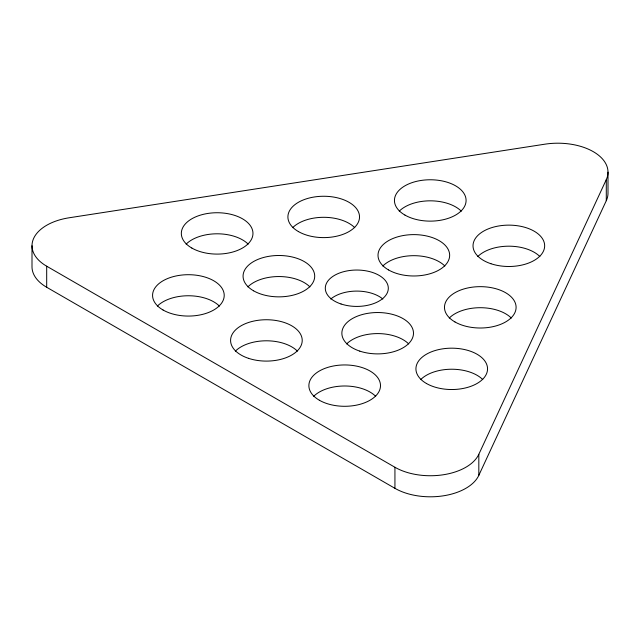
<?xml version="1.0" encoding="UTF-8"?>
<svg xmlns="http://www.w3.org/2000/svg" width="640" height="640" viewBox="0 0 640 640"><rect width="100%" height="100%" fill="white"/><g stroke="black" fill="none" stroke-linecap="round" stroke-linejoin="round"><path stroke-width="0.96" d="M478.824 475.344L478.824 454.288L606.288 179.64A50.144 28.952 0 0 0 544.88 144.184L69.168 217.776A50.144 28.952 0 0 0 46.688 266.208L46.688 287.264L394.936 488.328A50.144 28.952 0 0 0 478.824 475.344L606.288 200.696A50.144 28.952 0 0 0 608 193.2L608 172.144M46.688 266.208L394.936 467.264A50.144 28.952 0 0 0 478.824 454.288M606.288 179.64L606.288 200.696M394.936 467.264L394.936 488.328M32 245.736L32 266.792A50.144 28.952 0 0 0 46.688 287.264M292.688 227.648A35.816 20.68 0 0 1 354.728 227.648M449.264 318.048A35.816 20.68 0 0 1 511.304 318.048M235.376 351.136A35.816 20.68 0 0 1 297.416 351.136M477.816 256.528A35.816 20.68 0 0 1 539.856 256.528M420.712 379.568A35.816 20.68 0 0 1 482.752 379.568M399.248 211.168A35.816 20.68 0 0 1 461.288 211.168M186.136 244.136A35.816 20.68 0 0 1 248.168 244.136M157.376 306.096A35.816 20.68 0 0 1 219.408 306.096M313.664 396.336A35.816 20.68 0 0 1 375.704 396.336M346.656 343.928A35.816 20.68 0 0 1 408.688 343.928M247.864 286.888A35.816 20.68 0 0 1 309.904 286.888M382.816 266.016A35.816 20.68 0 0 1 444.848 266.016M330.752 299.04A31.52 18.2 0 0 1 382.84 299.04M298.384 231.552A35.816 20.68 0 0 0 358.304 222.288A35.816 20.68 0 0 0 314.44 196.96A35.816 20.68 0 0 0 298.384 231.552M454.96 321.952A35.816 20.68 0 0 0 514.88 312.68A35.816 20.68 0 0 0 471.016 287.36A35.816 20.68 0 0 0 454.96 321.952M248.488 358.328A35.816 20.68 0 0 0 302.216 340.416A35.816 20.68 0 0 0 248.488 322.512A35.816 20.68 0 0 0 248.488 358.328M490.928 263.72A35.816 20.68 0 0 0 544.656 245.808A35.816 20.68 0 0 0 490.928 227.904A35.816 20.68 0 0 0 490.928 263.72M426.408 383.472A35.816 20.68 0 0 0 486.328 374.2A35.816 20.68 0 0 0 442.464 348.88A35.816 20.68 0 0 0 426.408 383.472M404.936 215.072A35.816 20.68 0 0 0 464.864 205.8A35.816 20.68 0 0 0 420.992 180.472A35.816 20.68 0 0 0 404.936 215.072M191.824 248.04A35.816 20.68 0 0 0 251.744 238.768A35.816 20.68 0 0 0 207.88 213.44A35.816 20.68 0 0 0 191.824 248.04M163.064 310.008A35.816 20.68 0 0 0 222.992 300.736A35.816 20.68 0 0 0 179.12 275.408A35.816 20.68 0 0 0 163.064 310.008M319.36 400.24A35.816 20.68 0 0 0 379.28 390.968A35.816 20.68 0 0 0 335.416 365.648A35.816 20.68 0 0 0 319.36 400.24M359.768 351.12A35.816 20.68 0 0 0 413.488 333.208A35.816 20.68 0 0 0 359.768 315.304A35.816 20.68 0 0 0 359.768 351.12M253.56 290.8A35.816 20.68 0 0 0 313.48 281.528A35.816 20.68 0 0 0 269.616 256.2A35.816 20.68 0 0 0 253.56 290.8M388.504 269.92A35.816 20.68 0 0 0 448.432 260.648A35.816 20.68 0 0 0 404.56 235.32A35.816 20.68 0 0 0 388.504 269.92M341.04 303.984A31.52 18.2 0 0 0 388.312 288.224A31.52 18.2 0 0 0 341.04 272.472A31.52 18.2 0 0 0 341.04 303.984"/></g></svg>
